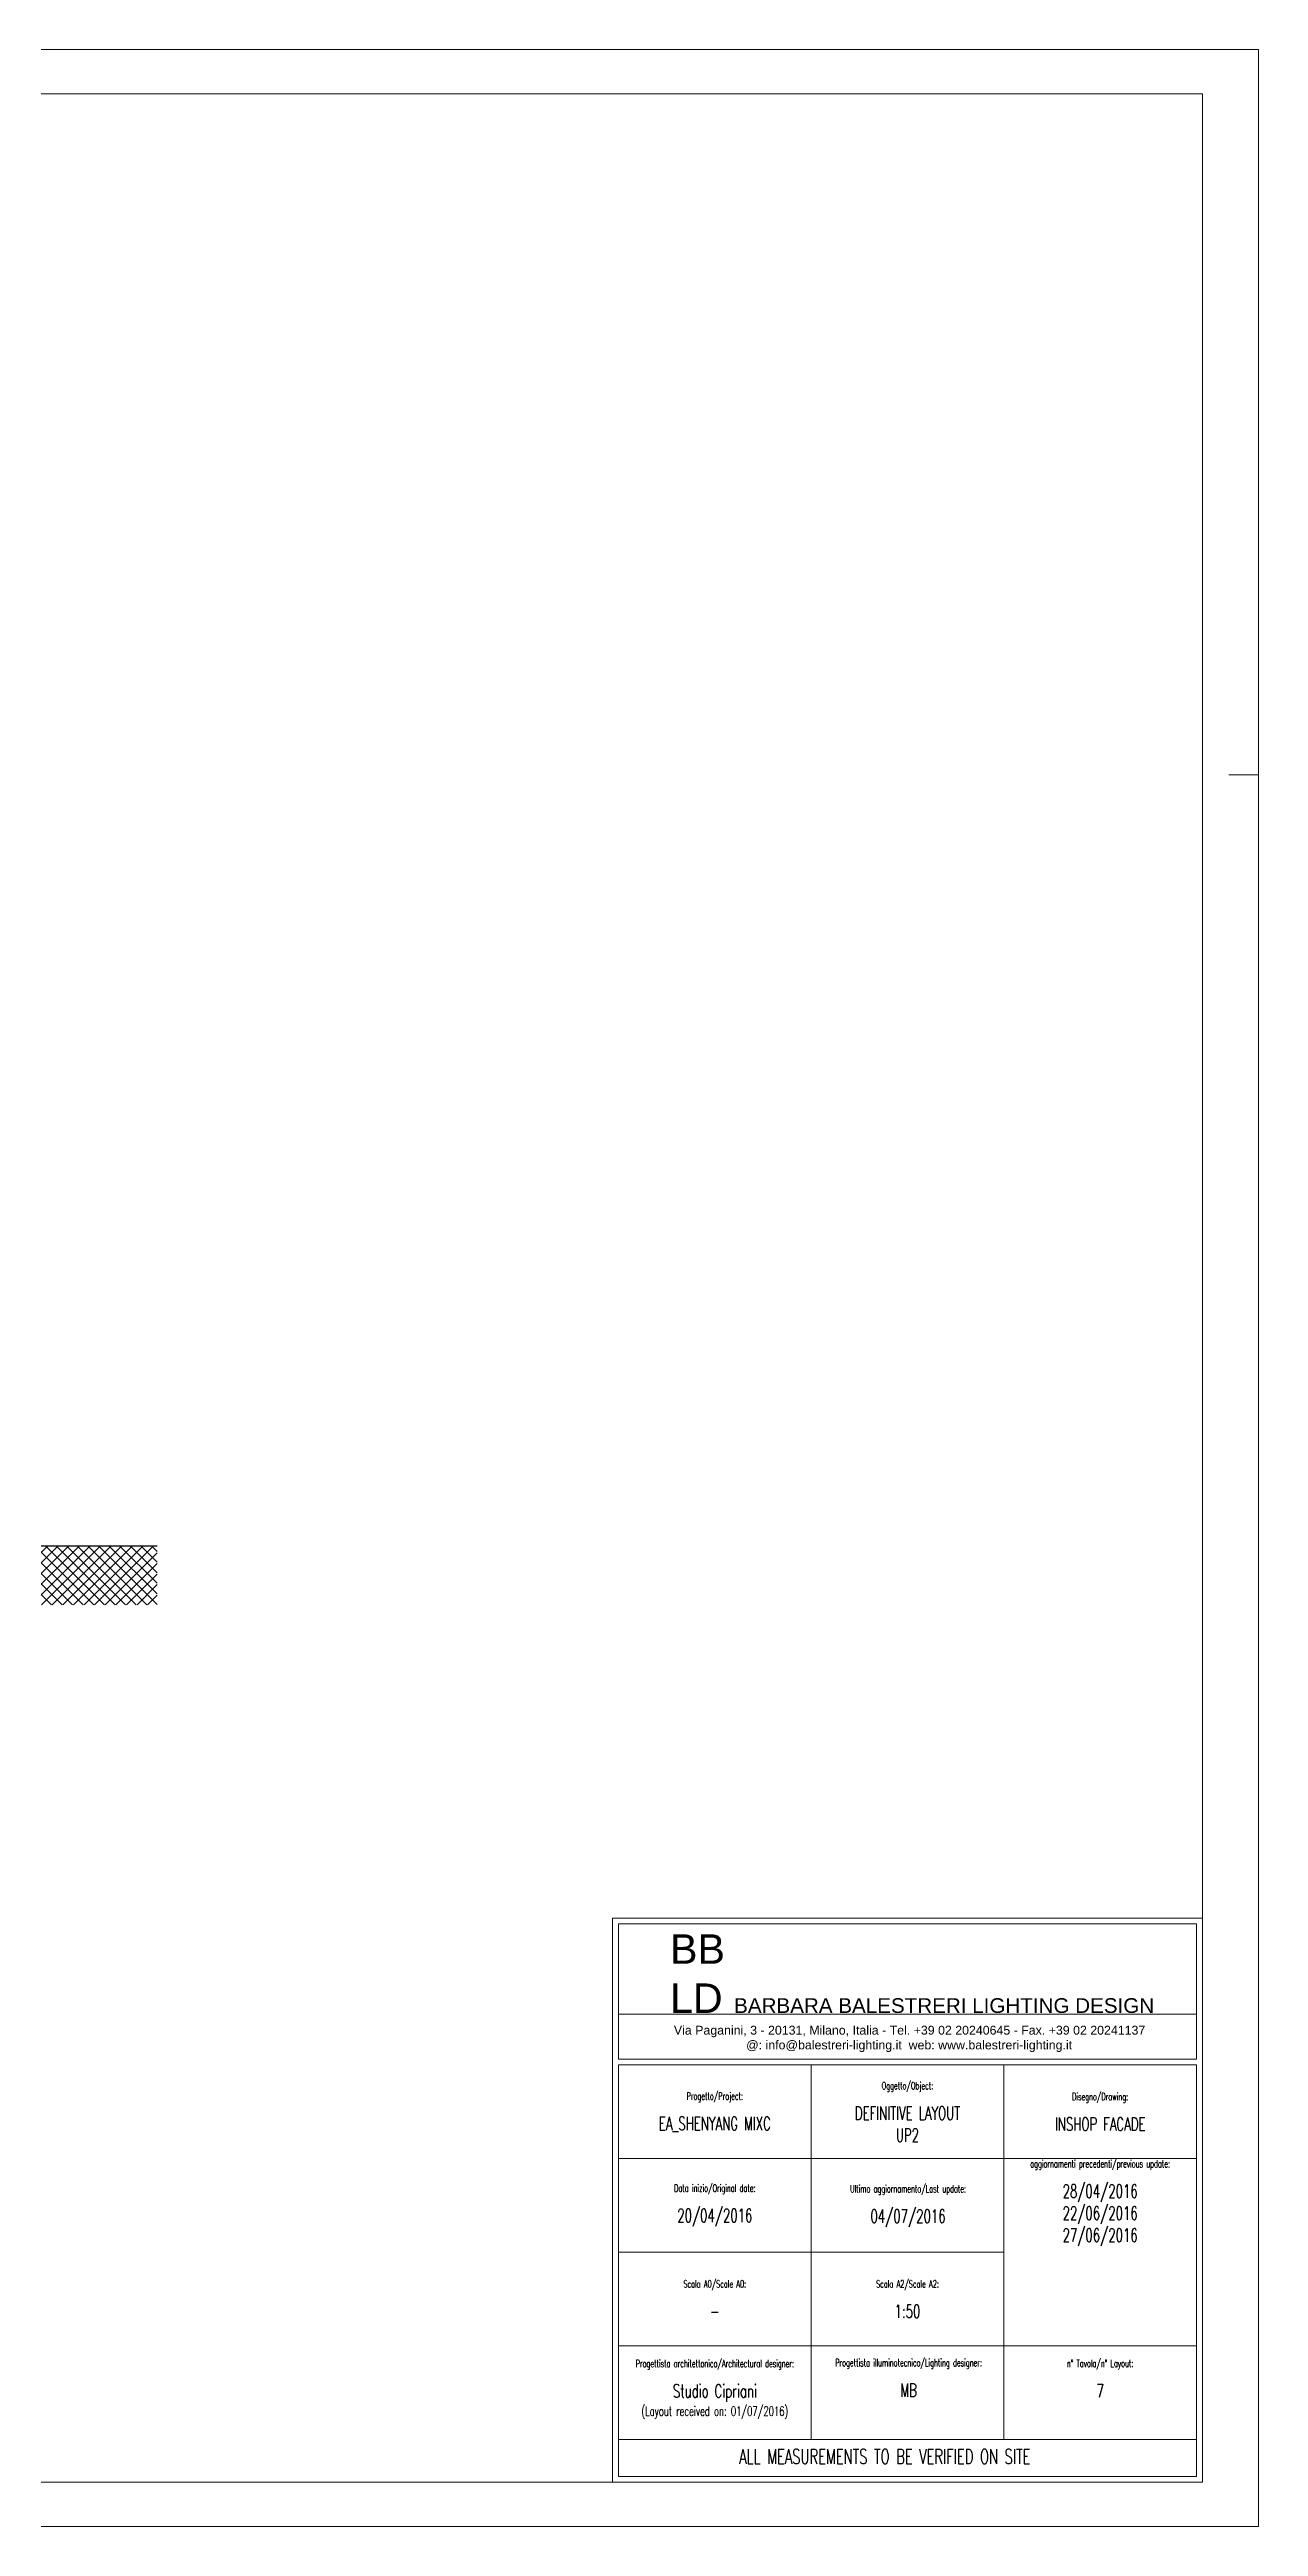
# Model space of a CAD drawing. Header units: millimetres. Extents: x 1734 to 22014, y 983 to 3953.
# Drawn here: x 20989 to 22014, y 983 to 3083 of the extents above; entities that cross this region are included whole.
import ezdxf

# ---------------------------------------------------------------- set-up
doc = ezdxf.new("R2010")
doc.units = ezdxf.units.MM
doc.layers.add('LD_light', color=240, linetype='Continuous', lineweight=5)
doc.layers.add('LD_text', color=7, linetype='Continuous', lineweight=9)
doc.layers.add('LD_quote', color=242, linetype='Continuous')
doc.layers.add('SURVEY_frames', color=3, linetype='Continuous')
doc.styles.add('SIMPLEX', font='SIMPLEX.SHX', dxfattribs={"width": 0.65})
doc.styles.get("Standard").update_dxf_attribs({"font": 'Arial.ttf'})

# ---------------------------------------------------------------- blocks, each defined once
blk = doc.blocks.new('a2')
at = {"layer": 'LD_text'}
for p, q in [((-615, 0), (-615, -25)), ((435, 0), (435, -25)), ((-1460, -615), (-1485, -615)), ((1485, -615), (1460, -615)), ((-615, -2100), (-615, -2075)), ((435, -2100), (435, -2075))]:
    blk.add_line(p, q, dxfattribs=at)
for points in [[(-1485, -2100), (-1485, 0), (1485, 0), (1485, -2100)], [(-1437.5, -2062.5), (-1437.5, -37.5), (1437.5, -37.5), (1437.5, -2062.5)]]:
    blk.add_lwpolyline(points, close=True, dxfattribs=at)
blk = doc.blocks.new('cartiglio')
at = {"layer": 'LD_text'}
for p, q in [((-2609.315, 6536.785), (-2619.115, 6536.785)), ((-2615.848, 6529.57), (-2615.848, 6535.921)), ((-2612.582, 6529.57), (-2612.582, 6535.921)), ((-2609.315, 6534.333), (-2619.115, 6534.333)), ((-2612.582, 6532.745), (-2619.115, 6532.745)), ((-2609.315, 6531.158), (-2619.115, 6531.158)), ((-2619.115, 6529.57), (-2609.315, 6529.57))]:
    blk.add_line(p, q, dxfattribs=at)
for points in [[(-2619.215, 6538.413), (-2609.215, 6538.413), (-2609.215, 6528.846), (-2619.215, 6528.846)], [(-2619.115, 6536.021), (-2609.315, 6536.021), (-2609.315, 6538.313), (-2619.115, 6538.313)], [(-2619.115, 6535.921), (-2609.315, 6535.921), (-2609.315, 6528.946), (-2619.115, 6528.946)]]:
    blk.add_lwpolyline(points, close=True, dxfattribs=at)
at = {"layer": 'LD_text', "attachment_point": 1}
for s, width, insert, char_height in [('{\\H2x;BB\\PLD}  BARBARA BALESTRERI LIGHTING DESIGN', 9.75664, (-2618.24, 6538.137), 0.25), ('\\pi0.94127;Via Paganini, 3 - 20131, Milano, Italia - Tel. +39 02 20240645 - Fax. +39 02 20241137\\P\\pi2.166;@: info@balestreri-lighting.it  web: www.balestreri-lighting.it', 9.8, (-2619.115, 6536.586), 0.15)]:
    blk.add_mtext_dynamic_manual_height_columns(s, width=width, gutter_width=1, heights=[0], dxfattribs=dict(at, insert=insert, char_height=char_height))
at = {"layer": 'LD_text', "insert": (-2619.115, 6529.406), "char_height": 0.25, "width": 9.8, "attachment_point": 1, "style": 'SIMPLEX'}
blk.add_mtext('\\pi2.0485;ALL MEASUREMENTS TO BE VERIFIED ON SITE', dxfattribs=at)
blk = doc.blocks.new('infocartigliobase')
at = {"layer": 'LD_text', "char_height": 6.226, "width": 163.333, "attachment_point": 5, "style": 'SIMPLEX'}
for s, insert in [('{\\C7;Progetto/Project:\\P\\P\\H1.8x;EA_SHENYANG MIXC}', (86.7, -164.3)), ('{\\C7;Oggetto/Object:\\P\\P\\H1.8x;DEFINITIVE LAYOUT\\PUP2}', (250, -164.3)), ('\\A1;{\\C7;aggiornamenti precedenti/previous update:\\P\\P\\H1.8x;28/04/2016\\P22/06/2016\\P27/06/2016}', (413.3, -241.7)), ('{\\C7;Data inizio/Original date:\\P\\P\\H1.8x;20/04/2016}', (86.7, -243.7)), ('{\\C7;Ultimo aggiornamento/Last update:\\P\\P\\H1.8x;04/07/2016}', (250.5, -244.2)), ('{\\C7;Progettista architettonico/Architectural designer:\\P\\P\\H1.8x;Studio Cipriani\\P\\H0.71383x;(Layout received on: 01/07/2016)}', (86.7, -399.6)), ('{\\C7;Progettista illuminotecnico/Lighting designer:\\P\\P\\H1.8x;MB}', (250.9, -389.8))]:
    blk.add_mtext(s, dxfattribs=dict(at, insert=insert))
blk = doc.blocks.new('cartiglioconinfobase')
at = {"layer": 'LD_light', "xscale": 50, "yscale": 50, "zscale": 50}
blk.add_blockref('cartiglio', (130460.7, -326442.3), dxfattribs=at)
at = {"layer": 'LD_quote'}
blk.add_blockref('infocartigliobase', (-500, 478.3), dxfattribs=at)

msp = doc.modelspace()

# ---------------------------------------------------------------- hatches: boundary and pattern name
at = {"layer": 'SURVEY_frames'}
h = msp.add_hatch(dxfattribs=at)
h.set_pattern_fill('ANSI37', color=144, scale=2, angle=-195.025414, style=0)
h.set_pattern_definition([(315, (18656.0706, 5679.1635), (4.490128, 4.490128), []), (45, (18656.0706, 5679.1635), (-4.490128, 4.490128), [])])
h.paths.add_polyline_path([(21080.175, 1764.116), (21080.175, 1814.116), (19456.527, 1814.116), (19456.448, 1764.116)])

# ---------------------------------------------------------------- linework, layer by layer
at = {"layer": 'SURVEY_frames', "color": 144}
msp.add_line((19456.448, 1814.116), (21080.175, 1814.116), dxfattribs=at)

# ---------------------------------------------------------------- block references
at = {"layer": 'LD_text'}
for name, p in [('a2', (20528.729, 3082.667)), ('cartiglioconinfobase', (21966.229, 1020.167))]:
    msp.add_blockref(name, p, dxfattribs=at)

# ---------------------------------------------------------------- texts
at = {"layer": 'LD_text', "char_height": 6.22618, "width": 163.33333, "attachment_point": 5, "style": 'SIMPLEX'}
for s, insert in [('{\\C7;Disegno/Drawing:\\P\\P\\H1.8x;INSHOP FACADE}', (21879.563, 1334.223)), ('{\\C7;Scala A0/Scale A0:\\P\\P\\H1.8x;-}', (21552.896, 1175.444)), ('{\\C7;Scala A2/Scale A2:\\P\\P\\H1.8x;1:50}', (21716.229, 1175.444)), ('{\\C7;n° Tavola/n° Layout:\\P\\P\\H1.8x;7}', (21879.563, 1108.093))]:
    msp.add_mtext(s, dxfattribs=dict(at, insert=insert))

doc.saveas('drawing.dxf')
